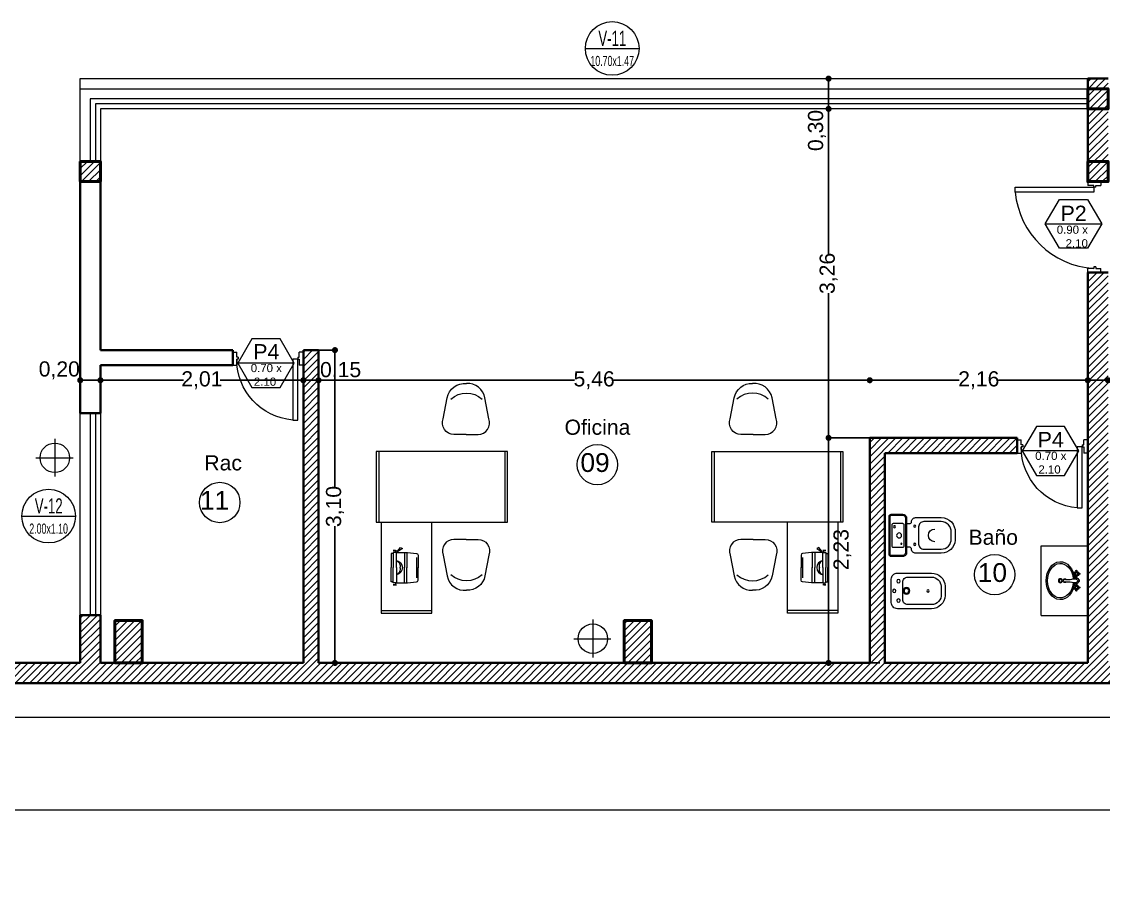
# Model space of a CAD drawing. Header units: millimetres. Extents: x 130 to 235, y 159 to 225.
# Drawn here: x 199.14 to 209.86, y 160.95 to 169.58 of the extents above; entities that cross this region are included whole.
import ezdxf
from ezdxf.enums import TextEntityAlignment as Align

# ---------------------------------------------------------------- set-up
doc = ezdxf.new("R2010")
doc.units = ezdxf.units.MM
for name, color, linetype, lineweight in [('015', 1, 'Continuous', 15), ('02', 5, 'Continuous', 20), ('A-COT-PARC', 252, 'Continuous', 15), ('A-SIMB-CARP', 7, 'Continuous', 13), ('A-SIMB-TEXT', 60, 'Continuous', 15), ('COLUMNAS', 3, 'Continuous', 50), ('COTAS', 151, 'Continuous', 5), ('hatch muro', 252, 'Continuous', 5), ('MUROS', 7, 'Continuous', 40), ('Simbolos', 6, 'Continuous', 20), ('TEXTOS', 2, 'Continuous', 20), ('Textos Simb', 4, 'Continuous', 20)]:
    doc.layers.add(name, color=color, linetype=linetype, lineweight=lineweight)
doc.layers.add('luces emergencia', color=40, linetype='Continuous', lineweight=5, true_color=0xeac806)
doc.styles.add('COTAS', font='ROMANS', dxfattribs={"width": 0.7})
doc.styles.add('REFE-SIM-01', font='swisscl.ttf', dxfattribs={"width": 0.9})
doc.styles.add('STYLE1', font='arial.ttf')
doc.dimstyles.new('COTA 100', dxfattribs={"dimtxt": 0.12, "dimasz": 0.15, "dimexe": 0, "dimexo": 0, "dimgap": 0.04, "dimtad": 1, "dimzin": 4, "dimdsep": 46, "dimtxsty": 'COTAS', "dimblk1": 'COTA_N', "dimblk2": 'COTA_N', "dimsah": 1, "dimcen": 0.09, "dimse1": 1, "dimse2": 1, "dimclrd": 256, "dimclrt": 60, "dimadec": 4, "dimazin": 0, "dimtfac": 1, "dimtix": 1, "dimtmove": 2, "dimatfit": 3, "dimfxl": 1, "dimtolj": 1, "dimtzin": 0, "dimlwd": -1, "dimarcsym": 0})
doc.dimstyles.new('ISO-25', dxfattribs={"dimtxt": 0.15, "dimasz": 0.06, "dimexe": 0, "dimexo": 0, "dimgap": 0, "dimtad": 0, "dimzin": 1, "dimtxsty": 'STYLE1', "dimblk": 'DOT', "dimcen": 2.5, "dimclrt": 5, "dimadec": 0, "dimazin": 0, "dimtfac": 1, "dimtmove": 2, "dimatfit": 3, "dimldrblk": 'DOT', "dimfxl": 1, "dimarcsym": 0})
pattern_1 = [(45, (-1047.780325, -271.0186), (-0.035355339, 0.035355339), [])]

# ---------------------------------------------------------------- blocks, each defined once
blk = doc.blocks.new('COTA_N')
for p, q in [((-1, 0), (0, 0)), ((0, 0.5), (0, -0.5))]:
    blk.add_line(p, q)
at = {"const_width": 0.065}
blk.add_lwpolyline([(0.141421, 0.141421), (0.282843, 0.282843), (0, 0), (-0.141421, -0.141421), (-0.282843, -0.282843)], dxfattribs=at)
blk = doc.blocks.new('*D106')
at = {"layer": 'A-COT-PARC', "linetype": 'ByBlock'}
blk.add_line((144.734152, 162.685869), (220.364152, 162.685869), dxfattribs=at)
at = {"layer": 'Defpoints', "color": 0}
for p in [(144.584152, 163.264188), (220.514152, 163.264188), (220.514152, 162.685869)]:
    blk.add_point(p, dxfattribs=at)
at = {"layer": 'A-COT-PARC', "xscale": 0.15, "yscale": 0.15, "zscale": 0.15, "rotation": 180}
blk.add_blockref('COTA_N', (144.584152, 162.685869), dxfattribs=at)
at = {"layer": 'A-COT-PARC', "xscale": 0.15, "yscale": 0.15, "zscale": 0.15}
blk.add_blockref('COTA_N', (220.514152, 162.685869), dxfattribs=at)
at = {"layer": 'A-COT-PARC', "color": 60, "insert": (190.714152, 162.281275), "char_height": 0.6, "attachment_point": 5, "style": 'COTAS'}
blk.add_mtext('\\A1;{\\H0.5x;75.93}', dxfattribs=at)
blk = doc.blocks.new('*D109')
at = {"layer": 'A-COT-PARC', "linetype": 'ByBlock'}
blk.add_line((225.664152, 161.76424), (136.634152, 161.76424), dxfattribs=at)
at = {"layer": 'Defpoints', "color": 0}
for p in [(136.484152, 163.36033), (225.814152, 163.36033), (136.484152, 161.76424)]:
    blk.add_point(p, dxfattribs=at)
at = {"layer": 'A-COT-PARC', "xscale": 0.15, "yscale": 0.15, "zscale": 0.15, "rotation": 180}
blk.add_blockref('COTA_N', (136.484152, 161.76424), dxfattribs=at)
at = {"layer": 'A-COT-PARC', "xscale": 0.15, "yscale": 0.15, "zscale": 0.15}
blk.add_blockref('COTA_N', (225.814152, 161.76424), dxfattribs=at)
at = {"layer": 'A-COT-PARC', "color": 60, "insert": (173.649152, 161.342333), "char_height": 0.6, "attachment_point": 5, "style": 'COTAS'}
blk.add_mtext('\\A1;{\\H0.5x;89.33}', dxfattribs=at)
blk = doc.blocks.new('Bacha3')
for p, q in [((0.016214, -0.572574), (0.016214, -0.587574)), ((0.016214, -0.5732), (0.042952, -0.5732)), ((0.016214, -0.586981), (0.042952, -0.586981)), ((0.060436, -0.543352), (0.045436, -0.543352)), ((0.060436, -0.616796), (0.045436, -0.616796)), ((0.046029, -0.543352), (0.046029, -0.57009)), ((0.046029, -0.616796), (0.046029, -0.590058)), ((0.05981, -0.543352), (0.05981, -0.57009)), ((0.05981, -0.616796), (0.05981, -0.590058)), ((0.089658, -0.5732), (0.062919, -0.5732)), ((0.089658, -0.586981), (0.062919, -0.586981)), ((0.089658, -0.572574), (0.089658, -0.587574)), ((0.016214, -0.757574), (0.016214, -0.742574)), ((0.016214, -0.743167), (0.042952, -0.743167)), ((0.016214, -0.756948), (0.042952, -0.756948)), ((0.060436, -0.713352), (0.045436, -0.713352)), ((0.060436, -0.786796), (0.045436, -0.786796)), ((0.046029, -0.713352), (0.046029, -0.74009)), ((0.046029, -0.786796), (0.046029, -0.760058)), ((0.05981, -0.713352), (0.05981, -0.74009)), ((0.05981, -0.786796), (0.05981, -0.760058)), ((0.089658, -0.743167), (0.062919, -0.743167)), ((0.089658, -0.756948), (0.062919, -0.756948)), ((0.089658, -0.757574), (0.089658, -0.742574))]:
    blk.add_line(p, q)
for points in [[(-0.080005, -0.649792, 0.092281), (-0.00304, -0.647574, -0.198901), (0.052936, -0.647574)], [(-0.080005, -0.680356, -0.092281), (-0.00304, -0.682574, 0.198901), (0.052936, -0.682574)]]:
    blk.add_lwpolyline(points, format="xyb")
for centre, radius in [((-0.144714, -0.665074), 0.025), ((-0.144714, -0.665074), 0.018), ((0.052936, -0.580074), 0.012487), ((0.052936, -0.750074), 0.012487)]:
    blk.add_circle(centre, radius)
for centre, radius, start, end in [((-0.088532, -0.665074), 0.0225, 38.7012, 321.2988), ((-0.088532, -0.665074), 0.0175, 60.839304, 299.160698), ((0.016214, -0.580074), 0.00754, 90, 270), ((0.052936, -0.580074), 0.03, 103.310904, 166.753451), ((0.052936, -0.580074), 0.03, 193.310904, 256.689096), ((0.052936, -0.665074), 0.035, 221.187117, 138.812883), ((0.052936, -0.543352), 0.00754, 0, 180), ((0.052936, -0.616796), 0.00754, 180, 360), ((0.052936, -0.665074), 0.0175, 270, 90), ((0.052936, -0.580074), 0.03, 13.246549, 76.753451), ((0.052936, -0.580074), 0.03, 283.246549, 346.689096), ((0.089658, -0.580074), 0.00754, 270, 90), ((0.016214, -0.750074), 0.00754, 90, 270), ((0.052936, -0.750074), 0.03, 193.246549, 256.689096), ((0.052936, -0.750074), 0.03, 103.310904, 166.689096), ((0.052936, -0.713352), 0.00754, 0, 180), ((0.052936, -0.786796), 0.00754, 180, 360), ((0.052936, -0.750074), 0.03, 13.310904, 76.753451), ((0.052936, -0.750074), 0.03, 283.246549, 346.753451), ((0.089658, -0.750074), 0.00754, 270, 90)]:
    blk.add_arc(centre, radius, start, end)
blk.add_ellipse((-0.144714, -0.665074), major_axis=(0, -0.213607), ratio=0.749038, start_param=1.67429365, end_param=7.750484311)
at = {"layer": '02'}
blk.add_ellipse((-0.144714, -0.665074), major_axis=(0, -0.235043), ratio=0.744545, start_param=1.668499977, end_param=7.756277984, dxfattribs=at)
blk = doc.blocks.new('INODORO-PLANTA')
at = {"layer": '015'}
for points in [[(-0.037697, 0.616878), (0.027684, 0.616878, -0.43408), (0.131265, 0.520049), (0.131265, 0.345471, -0.414214), (0.081265, 0.295471), (-0.091278, 0.295471, -0.414214), (-0.141278, 0.345471), (-0.141278, 0.520049, -0.43408)], [(0.190993, 0.140034), (0.190993, 0.020034, -0.414214), (0.180993, 0.010034), (-0.191007, 0.010034, -0.414214), (-0.201007, 0.020034), (-0.201007, 0.140034, -0.414214), (-0.171007, 0.170034), (0.160993, 0.170034, -0.414214)], [(-0.106278, 0.152775), (0.096265, 0.152775, -0.414214), (0.111265, 0.137775), (0.111265, 0.043487, -0.414214), (0.096265, 0.028487), (-0.106278, 0.028487, -0.414214), (-0.121278, 0.043487), (-0.121278, 0.137775, -0.414214)]]:
    blk.add_lwpolyline(points, format="xyb", close=True, dxfattribs=at)
for centre, radius in [((-0.093885, 0.256571), 0.010405), ((0.086896, 0.256571), 0.010405), ((-0.087804, 0.124061), 0.005462), ((-0.005609, 0.102094), 0.02448), ((0.080983, 0.057095), 0.010405)]:
    blk.add_circle(centre, radius, dxfattribs=at)
blk.add_arc((-0.005007, 0.455051), 0.062432, 180, 360, dxfattribs=at)
at = {"layer": '02'}
blk.add_lwpolyline([(-0.141278, 0.225112, -0.414214), (-0.121278, 0.205112), (-0.121278, 0.180034), (0.111265, 0.180034), (0.111265, 0.205112, -0.414214), (0.131265, 0.225112, 0.414214), (0.171265, 0.265112), (0.171265, 0.520049, 0.430911), (0.026453, 0.656878), (-0.051991, 0.656878, 0.397711), (-0.181278, 0.520049), (-0.181278, 0.265112, 0.414214), (-0.141278, 0.225112)], format="xyb", dxfattribs=at)
blk.add_lwpolyline([(0.200993, 0.140034), (0.200993, 0.020034, -0.414214), (0.180993, 0.000034), (-0.191007, 0.000034, -0.414214), (-0.211007, 0.020034), (-0.211007, 0.140034, -0.414214), (-0.171007, 0.180034), (0.160993, 0.180034, -0.414214)], format="xyb", close=True, dxfattribs=at)
blk = doc.blocks.new('BIDET-PLANTA')
at = {"layer": '015'}
blk.add_lwpolyline([(-0.032691, 0.553372, 0.43408), (-0.136271, 0.456543), (-0.136271, 0.222375, 0.414214), (-0.086271, 0.172375), (0.086271, 0.172375, 0.414214), (0.136271, 0.222375), (0.136271, 0.456543, 0.394622), (0.045753, 0.553372)], format="xyb", close=True, dxfattribs=at)
for centre, radius in [((0, 0.423145), 0.011561), ((0, 0.208017), 0.033123), ((0, 0.208017), 0.023123), ((-0.096, 0.129998), 0.017), ((0.096, 0.129998), 0.017), ((0, 0.087998), 0.017)]:
    blk.add_circle(centre, radius, dxfattribs=at)
at = {"layer": '02'}
blk.add_lwpolyline([(-0.046984, 0.593372, 0.397711), (-0.176271, 0.456543), (-0.176271, 0.118372, 0.414214), (-0.116271, 0.058372), (0.116271, 0.058372, 0.414214), (0.176271, 0.118372), (0.176271, 0.456543, 0.397711), (0.046984, 0.593372)], format="xyb", close=True, dxfattribs=at)
blk = doc.blocks.new('P070b')
at = {"linetype": 'Continuous'}
for p, q in [((-0.7, -0.025), (-0.7, -0.01)), ((-0.7, -0.01), (-0.66, -0.01)), ((-0.645, -0.07), (-0.66, -0.07)), ((-0.645, -0.07), (-0.66, -0.07)), ((-0.645, -0.09), (-0.66, -0.09)), ((-0.66, -0.09), (-0.66, -0.14)), ((-0.055, -0.07), (-0.04, -0.07)), ((-0.055, -0.09), (-0.04, -0.09)), ((0, -0.01), (-0.04, -0.01)), ((-0.04, -0.09), (-0.04, -0.14)), ((0, -0.025), (0, -0.01)), ((-0.7, -0.125), (-0.7, -0.14)), ((-0.7, -0.14), (-0.66, -0.14)), ((0, -0.14), (-0.04, -0.14)), ((0, -0.125), (0, -0.14))]:
    blk.add_line(p, q, dxfattribs=at)
for p, q in [((-0.66, -0.07), (-0.66, -0.01)), ((-0.645, -0.09), (-0.645, -0.07)), ((-0.055, -0.09), (-0.055, -0.07)), ((-0.04, -0.07), (-0.04, -0.01))]:
    blk.add_line(p, q)
blk.add_arc((-0.055, -0.07), 0.605, 94.740595, 180, dxfattribs=at)
at = {"layer": '02', "linetype": 'Continuous'}
for p, q in [((-0.105, 0.533089), (-0.055, 0.533089)), ((-0.105, -0.07), (-0.105, 0.533089)), ((-0.055, 0.533089), (-0.055, -0.07)), ((-0.055, -0.07), (-0.105, -0.07))]:
    blk.add_line(p, q, dxfattribs=at)
blk = doc.blocks.new('d')
at = {"layer": '015'}
for p, q in [((1251.159455, 464.318771), (1251.859455, 464.318771)), ((1252.734455, 464.293771), (1252.734455, 463.793771)), ((1252.209455, 463.943771), (1252.409455, 463.943771)), ((1251.159455, 463.068771), (1251.859455, 463.068771))]:
    blk.add_line(p, q, dxfattribs=at)
for points in [[(1251.159455, 463.043771), (1251.159455, 464.343771), (1251.859455, 464.343771), (1251.859455, 463.043771)], [(1252.159455, 464.143771), (1252.109455, 464.103771), (1252.119455, 464.083771)]]:
    blk.add_lwpolyline(points, close=True, dxfattribs=at)
for points in [[(1251.859455, 464.293771), (1252.759455, 464.293771), (1252.759455, 463.793771), (1251.859455, 463.793771)], [(1252.159455, 464.153771), (1252.139455, 464.153771), (1252.139455, 464.173771), (1252.139455, 464.143771)], [(1252.309455, 464.143771), (1252.159455, 464.143771), (1252.159455, 464.173771), (1252.309455, 464.173771)], [(1252.159455, 464.143771), (1252.159455, 464.063771), (1252.309455, 464.063771)], [(1252.169455, 464.173771), (1252.169455, 464.193771), (1252.309455, 464.193771)], [(1252.449455, 464.173771), (1252.449455, 464.193771), (1252.309455, 464.193771)], [(1252.309455, 464.143771), (1252.459455, 464.143771), (1252.459455, 464.173771), (1252.309455, 464.173771)], [(1252.459455, 464.143771), (1252.459455, 464.063771), (1252.309455, 464.063771)], [(1252.459455, 464.153771), (1252.479455, 464.153771), (1252.479455, 464.173771), (1252.479455, 464.143771)], [(1252.160672, 464.03849), (1252.310828, 464.03849)], [(1252.458237, 464.03849), (1252.308081, 464.03849)]]:
    blk.add_lwpolyline(points, dxfattribs=at)
for points in [[(1252.159455, 464.063771), (1252.159455, 464.033771), (1252.167926, 463.94402, 0.386911), (1252.184851, 463.928618), (1252.310828, 463.928618)], [(1252.459455, 464.063771), (1252.459455, 464.033771), (1252.450983, 463.94402, -0.386911), (1252.434058, 463.928618), (1252.308081, 463.928618)], [(1250.989455, 463.453771), (1250.989455, 463.573771, 0.523089), (1250.834432, 463.681406), (1250.62751, 463.64112, 0.389351), (1250.485513, 463.448771, 0.957025)], [(1252.029455, 463.453771), (1252.029455, 463.573771, -0.523089), (1252.184477, 463.681406), (1252.391399, 463.64112, -0.389351), (1252.533396, 463.448771, -0.957025)], [(1250.989455, 463.453771), (1250.989455, 463.333771, -0.523089), (1250.834432, 463.226137), (1250.62751, 463.266423, -0.373102), (1250.484729, 463.448771, -0.957025)], [(1252.029455, 463.453771), (1252.029455, 463.333771, 0.523089), (1252.184477, 463.226137), (1252.391399, 463.266423, 0.373102), (1252.53418, 463.448771, 0.957025)]]:
    blk.add_lwpolyline(points, format="xyb", dxfattribs=at)
for centre, radius, start, end in [((1252.309455, 464.154605), 0.070833, 188.797411, 351.202589), ((1252.291601, 464.162094), 0.055617, 200.224036, 290.224971), ((1252.327308, 464.162094), 0.055617, 249.775029, 339.775964), ((1250.809455, 463.448771), 0.230054, 137.642545, 222.357455), ((1252.209455, 463.448771), 0.230054, 317.642545, 42.357455)]:
    blk.add_arc(centre, radius, start, end, dxfattribs=at)
blk = doc.blocks.new('P090A')
at = {"linetype": 'Continuous'}
for p, q in [((0.914934, 0.000844), (0.914934, 0.015844)), ((0.914934, 0.015844), (0.954934, 0.015844)), ((1.814934, 0.015844), (1.774934, 0.015844)), ((1.814934, 0.000844), (1.814934, 0.015844)), ((0.914934, -0.099156), (0.914934, -0.114156)), ((0.969934, -0.044156), (0.954934, -0.044156)), ((0.969934, -0.044156), (0.954934, -0.044156)), ((0.954934, -0.064156), (0.954934, -0.114156)), ((0.969934, -0.064156), (0.954934, -0.064156)), ((1.759934, -0.044156), (1.774934, -0.044156)), ((1.759934, -0.064156), (1.774934, -0.064156)), ((1.774934, -0.064156), (1.774934, -0.114156)), ((1.814934, -0.099156), (1.814934, -0.114156)), ((0.914934, -0.114156), (0.954934, -0.114156)), ((1.814934, -0.114156), (1.774934, -0.114156))]:
    blk.add_line(p, q, dxfattribs=at)
for p, q in [((0.954934, -0.044156), (0.954934, 0.015844)), ((1.774934, -0.044156), (1.774934, 0.015844)), ((0.969934, -0.064156), (0.969934, -0.044156)), ((1.759934, -0.064156), (1.759934, -0.044156))]:
    blk.add_line(p, q)
blk.add_arc((1.782072, -0.091082), 0.828468, 94.995303, 176.752942, dxfattribs=at)
at = {"layer": '02', "linetype": 'Continuous'}
for p, q in [((1.709934, -0.044156), (1.709934, 0.73424)), ((1.709934, 0.73424), (1.759934, 0.73424)), ((1.759934, 0.73424), (1.759934, -0.044156)), ((1.759934, -0.044156), (1.709934, -0.044156))]:
    blk.add_line(p, q, dxfattribs=at)
blk = doc.blocks.new('Carp-simb')
blk.add_line((-0.177133, 0), (0.177133, 0))
blk.add_circle((0, 0), 0.177133)
at = {"layer": 'A-SIMB-TEXT', "style": 'REFE-SIM-01', "width": 0.85}
for tag, height, p in [('CARP-TIPO', 0.1, (-0.000756, 0.017038)), ('CARP-N', 0.096, (0, -0.116142))]:
    blk.add_attdef(tag, text='', height=height, dxfattribs=at).set_placement(p, align=Align.CENTER)
blk = doc.blocks.new('_DOT')
at = {"color": 0, "linetype": 'ByBlock', "lineweight": -2}
blk.add_line((-0.5, 0), (-1, 0), dxfattribs=at)
at = {"color": 0, "linetype": 'ByBlock', "const_width": 0.5}
blk.add_lwpolyline([(-0.25, 0, 1), (0.25, 0, 1)], format="xyb", close=True, dxfattribs=at)
blk = doc.blocks.new('*D119')
at = {"layer": 'COTAS', "color": 0, "lineweight": -2, "ltscale": 2}
for p, q in [((199.724152, 166.023492), (199.724152, 166.023492)), ((199.864152, 166.023492), (199.784152, 166.023492)), ((199.924152, 166.023492), (199.924152, 166.023492))]:
    blk.add_line(p, q, dxfattribs=at)
at = {"layer": 'Defpoints', "color": 0}
for p in [(199.724152, 166.023492), (199.724152, 166.023492), (199.924152, 166.023492)]:
    blk.add_point(p, dxfattribs=at)
at = {"layer": 'COTAS', "color": 0, "lineweight": -2, "xscale": 0.06, "yscale": 0.06, "zscale": 0.06, "rotation": 180}
blk.add_blockref('_DOT', (199.724152, 166.023492), dxfattribs=at)
at = {"layer": 'COTAS', "color": 0, "lineweight": -2, "xscale": 0.06, "yscale": 0.06, "zscale": 0.06}
blk.add_blockref('_DOT', (199.924152, 166.023492), dxfattribs=at)
at = {"layer": 'COTAS', "color": 5, "insert": (199.516786, 166.121581), "char_height": 0.15, "attachment_point": 5, "style": 'STYLE1'}
blk.add_mtext('0,20', dxfattribs=at)
blk = doc.blocks.new('*D126')
at = {"layer": 'COTAS', "color": 0, "lineweight": -2, "ltscale": 2}
for p, q in [((207.644152, 165.452115), (207.13649, 165.452115)), ((207.13649, 163.282115), (207.13649, 165.392115)), ((207.644152, 163.222115), (207.13649, 163.222115))]:
    blk.add_line(p, q, dxfattribs=at)
at = {"layer": 'Defpoints', "color": 0}
for p in [(207.13649, 165.452115), (207.644152, 165.452115), (207.644152, 163.222115)]:
    blk.add_point(p, dxfattribs=at)
at = {"layer": 'COTAS', "color": 0, "lineweight": -2, "xscale": 0.06, "yscale": 0.06, "zscale": 0.06}
for p, rotation in [((207.13649, 165.452115), 90), ((207.13649, 163.222115), 270)]:
    blk.add_blockref('_DOT', p, dxfattribs=dict(at, rotation=rotation))
at = {"layer": 'COTAS', "color": 5, "insert": (207.273508, 164.344843), "char_height": 0.15, "attachment_point": 5, "rotation": 90, "style": 'STYLE1'}
blk.add_mtext('2,23', dxfattribs=at)
blk = doc.blocks.new('*D127')
at = {"layer": 'COTAS', "color": 0, "lineweight": -2, "ltscale": 2}
for p, q in [((207.13649, 168.71211), (207.13649, 168.71211)), ((207.13649, 168.65211), (207.13649, 167.276662)), ((207.13649, 165.512115), (207.13649, 166.887562)), ((207.13649, 165.452115), (207.13649, 165.452115))]:
    blk.add_line(p, q, dxfattribs=at)
at = {"layer": 'Defpoints', "color": 0}
for p in [(207.13649, 168.71211), (207.13649, 168.71211), (207.13649, 165.452115)]:
    blk.add_point(p, dxfattribs=at)
at = {"layer": 'COTAS', "color": 0, "lineweight": -2, "xscale": 0.06, "yscale": 0.06, "zscale": 0.06}
for p, rotation in [((207.13649, 168.71211), 90), ((207.13649, 165.452115), 270)]:
    blk.add_blockref('_DOT', p, dxfattribs=dict(at, rotation=rotation))
at = {"layer": 'COTAS', "color": 5, "insert": (207.13649, 167.082112), "char_height": 0.15, "attachment_point": 5, "rotation": 90, "style": 'STYLE1'}
blk.add_mtext('3,26', dxfattribs=at)
blk = doc.blocks.new('*D138')
at = {"layer": 'COTAS', "color": 0, "lineweight": -2, "ltscale": 2}
for p, q in [((209.704151, 166.023492), (209.704151, 166.023492)), ((209.844151, 166.023492), (209.764151, 166.023492)), ((209.904151, 166.023492), (209.904151, 166.023492))]:
    blk.add_line(p, q, dxfattribs=at)
at = {"layer": 'Defpoints', "color": 0}
for p in [(209.704151, 166.023492), (209.704151, 166.023492), (209.904151, 166.023492)]:
    blk.add_point(p, dxfattribs=at)
at = {"layer": 'COTAS', "color": 0, "lineweight": -2, "xscale": 0.06, "yscale": 0.06, "zscale": 0.06}
for p, rotation in [((209.704151, 166.023492), 180.000028), ((209.904151, 166.023492), 2.8e-05)]:
    blk.add_blockref('_DOT', p, dxfattribs=dict(at, rotation=rotation))
at = {"layer": 'COTAS', "color": 5, "insert": (210.137093, 166.107563), "char_height": 0.15, "attachment_point": 5, "rotation": 0.0000281, "style": 'STYLE1'}
blk.add_mtext('0,20', dxfattribs=at)
blk = doc.blocks.new('*D140')
at = {"layer": 'COTAS', "color": 0, "lineweight": -2, "ltscale": 2}
for p, q in [((207.544152, 166.028598), (207.544152, 166.023492)), ((207.604152, 166.023492), (208.428252, 166.023492)), ((209.644151, 166.023492), (208.820052, 166.023492)), ((209.704151, 166.028598), (209.704151, 166.023492))]:
    blk.add_line(p, q, dxfattribs=at)
at = {"layer": 'Defpoints', "color": 0}
for p in [(207.544152, 166.028598), (207.544152, 166.023492), (209.704151, 166.028598)]:
    blk.add_point(p, dxfattribs=at)
at = {"layer": 'COTAS', "color": 0, "lineweight": -2, "xscale": 0.06, "yscale": 0.06, "zscale": 0.06, "rotation": 180}
blk.add_blockref('_DOT', (207.544152, 166.023492), dxfattribs=at)
at = {"layer": 'COTAS', "color": 0, "lineweight": -2, "xscale": 0.06, "yscale": 0.06, "zscale": 0.06}
blk.add_blockref('_DOT', (209.704151, 166.023492), dxfattribs=at)
at = {"layer": 'COTAS', "color": 5, "insert": (208.624152, 166.023492), "char_height": 0.15, "attachment_point": 5, "style": 'STYLE1'}
blk.add_mtext('2,16', dxfattribs=at)
blk = doc.blocks.new('*D141')
at = {"layer": 'COTAS', "color": 0, "lineweight": -2, "ltscale": 2}
for p, q in [((202.084152, 166.023492), (202.084152, 166.023492)), ((202.144152, 166.023492), (204.619527, 166.023492)), ((207.484152, 166.023492), (205.008777, 166.023492)), ((207.544152, 166.023492), (207.544152, 166.023492))]:
    blk.add_line(p, q, dxfattribs=at)
at = {"layer": 'Defpoints', "color": 0}
for p in [(202.084152, 166.023492), (202.084152, 166.023492), (207.544152, 166.023492)]:
    blk.add_point(p, dxfattribs=at)
at = {"layer": 'COTAS', "color": 0, "lineweight": -2, "xscale": 0.06, "yscale": 0.06, "zscale": 0.06}
for p, rotation in [((202.084152, 166.023492), 180), ((207.544152, 166.023492), 360)]:
    blk.add_blockref('_DOT', p, dxfattribs=dict(at, rotation=rotation))
at = {"layer": 'COTAS', "color": 5, "insert": (204.814152, 166.023492), "char_height": 0.15, "attachment_point": 5, "style": 'STYLE1'}
blk.add_mtext('5,46', dxfattribs=at)
blk = doc.blocks.new('*D142')
at = {"layer": 'COTAS', "color": 0, "lineweight": -2, "ltscale": 2}
for p, q in [((201.934152, 166.023492), (201.934152, 166.023492)), ((202.024152, 166.023492), (201.994152, 166.023492)), ((202.084152, 166.023492), (202.084152, 166.023492))]:
    blk.add_line(p, q, dxfattribs=at)
at = {"layer": 'Defpoints', "color": 0}
for p in [(201.934152, 166.023492), (201.934152, 166.023492), (202.084152, 166.023492)]:
    blk.add_point(p, dxfattribs=at)
at = {"layer": 'COTAS', "color": 0, "lineweight": -2, "xscale": 0.06, "yscale": 0.06, "zscale": 0.06, "rotation": 180}
blk.add_blockref('_DOT', (201.934152, 166.023492), dxfattribs=at)
at = {"layer": 'COTAS', "color": 0, "lineweight": -2, "xscale": 0.06, "yscale": 0.06, "zscale": 0.06}
blk.add_blockref('_DOT', (202.084152, 166.023492), dxfattribs=at)
at = {"layer": 'COTAS', "color": 5, "insert": (202.30312, 166.115061), "char_height": 0.15, "attachment_point": 5, "style": 'STYLE1'}
blk.add_mtext('0,15', dxfattribs=at)
blk = doc.blocks.new('*D143')
at = {"layer": 'COTAS', "color": 0, "lineweight": -2, "ltscale": 2}
for p, q in [((199.924152, 166.023492), (199.924152, 166.023492)), ((199.984152, 166.023492), (200.747727, 166.023492)), ((201.874152, 166.023492), (201.110577, 166.023492)), ((201.934152, 166.023492), (201.934152, 166.023492))]:
    blk.add_line(p, q, dxfattribs=at)
at = {"layer": 'Defpoints', "color": 0}
for p in [(199.924152, 166.023492), (199.924152, 166.023492), (201.934152, 166.023492)]:
    blk.add_point(p, dxfattribs=at)
at = {"layer": 'COTAS', "color": 0, "lineweight": -2, "xscale": 0.06, "yscale": 0.06, "zscale": 0.06, "rotation": 180}
blk.add_blockref('_DOT', (199.924152, 166.023492), dxfattribs=at)
at = {"layer": 'COTAS', "color": 0, "lineweight": -2, "xscale": 0.06, "yscale": 0.06, "zscale": 0.06}
blk.add_blockref('_DOT', (201.934152, 166.023492), dxfattribs=at)
at = {"layer": 'COTAS', "color": 5, "insert": (200.929152, 166.023492), "char_height": 0.15, "attachment_point": 5, "style": 'STYLE1'}
blk.add_mtext('2,01', dxfattribs=at)
blk = doc.blocks.new('*D144')
at = {"layer": 'COTAS', "color": 0, "lineweight": -2, "ltscale": 2}
for p, q in [((202.084152, 166.322115), (202.246996, 166.322115)), ((202.246996, 166.262115), (202.246996, 164.966365)), ((202.246996, 163.282115), (202.246996, 164.577865)), ((202.084152, 163.222115), (202.246996, 163.222115))]:
    blk.add_line(p, q, dxfattribs=at)
at = {"layer": 'Defpoints', "color": 0}
for p in [(202.084152, 166.322115), (202.084152, 163.222115), (202.246996, 163.222115)]:
    blk.add_point(p, dxfattribs=at)
at = {"layer": 'COTAS', "color": 0, "lineweight": -2, "xscale": 0.06, "yscale": 0.06, "zscale": 0.06}
for p, rotation in [((202.246996, 166.322115), 90), ((202.246996, 163.222115), 270)]:
    blk.add_blockref('_DOT', p, dxfattribs=dict(at, rotation=rotation))
at = {"layer": 'COTAS', "color": 5, "insert": (202.246996, 164.772115), "char_height": 0.15, "attachment_point": 5, "rotation": 90, "style": 'STYLE1'}
blk.add_mtext('3,10', dxfattribs=at)
blk = doc.blocks.new('*D145')
at = {"layer": 'COTAS', "color": 0, "lineweight": -2, "ltscale": 2}
for p, q in [((207.136491, 169.012111), (207.136491, 169.012111)), ((207.13649, 168.77211), (207.136491, 168.952111)), ((207.13649, 168.71211), (207.13649, 168.71211))]:
    blk.add_line(p, q, dxfattribs=at)
at = {"layer": 'Defpoints', "color": 0}
for p in [(207.136491, 169.012111), (207.136491, 169.012111), (207.13649, 168.71211)]:
    blk.add_point(p, dxfattribs=at)
at = {"layer": 'COTAS', "color": 0, "lineweight": -2, "xscale": 0.06, "yscale": 0.06, "zscale": 0.06}
for p, rotation in [((207.136491, 169.012111), 89.999982), ((207.13649, 168.71211), 269.999982)]:
    blk.add_blockref('_DOT', p, dxfattribs=dict(at, rotation=rotation))
at = {"layer": 'COTAS', "color": 5, "insert": (207.021127, 168.498437), "char_height": 0.15, "attachment_point": 5, "rotation": 89.9999816, "style": 'STYLE1'}
blk.add_mtext('0,30', dxfattribs=at)

msp = doc.modelspace()

# ---------------------------------------------------------------- hatches: boundary and pattern name
at = {"layer": 'hatch muro', "ltscale": 2}
h = msp.add_hatch(dxfattribs=at)
h.set_pattern_fill('ANSI31', color=256, scale=0.4)
h.set_pattern_definition(pattern_1)
h.paths.add_polyline_path([(199.724, 168.192), (199.724, 167.992), (199.924, 167.992), (199.924, 168.192)])
h.paths.add_polyline_path([(199.724, 168.192), (199.724, 167.992), (199.924, 167.992), (199.924, 168.192)])
h.paths.add_polyline_path([(199.724, 168.192), (199.924, 168.192), (199.924, 167.992), (199.724, 167.992)])
h.paths.add_polyline_path([(209.704, 169.012), (209.904, 169.012), (209.904, 168.912), (209.704, 168.912)])
h.paths.add_polyline_path([(209.704, 168.912), (209.904, 168.912), (209.904, 168.712), (209.704, 168.712)])
h.paths.add_polyline_path([(209.704, 168.712), (209.904, 168.712), (209.904, 168.192), (209.704, 168.192)])
h.paths.add_polyline_path([(209.704, 168.192), (209.904, 168.192), (209.904, 167.992), (209.704, 167.992)])
h.paths.add_polyline_path([(214.854, 169.012), (215.054, 169.012), (215.054, 168.912), (214.854, 168.912)])
h.paths.add_polyline_path([(214.854, 168.912), (215.054, 168.912), (215.054, 168.712), (214.854, 168.712)])
h.paths.add_polyline_path([(214.854, 168.712), (215.054, 168.712), (215.054, 168.192), (214.854, 168.192)])
h.paths.add_polyline_path([(214.854, 168.192), (215.054, 168.192), (215.054, 167.992), (214.854, 167.992)])
h = msp.add_hatch(dxfattribs=at)
h.set_pattern_fill('ANSI31', color=256, scale=0.4)
h.set_pattern_definition(pattern_1)
h.paths.add_polyline_path([(220.514, 168.192), (220.714, 168.192), (220.714, 167.992), (220.514, 167.992)])
h.paths.add_polyline_path([(220.514, 167.992), (220.714, 167.992), (220.714, 167.057), (220.514, 167.057)])
h.paths.add_polyline_path([(152.959, 163.222), (199.724, 163.222), (199.724, 163.697), (199.924, 163.697), (199.924, 163.222), (201.934, 163.222), (201.934, 166.322), (202.084, 166.322), (202.084, 163.222), (207.544, 163.222), (207.544, 165.452), (209.004, 165.452), (209.004, 165.302), (207.694, 165.302), (207.694, 163.222), (209.704, 163.222), (209.704, 167.092), (209.904, 167.092), (209.904, 163.222), (214.854, 163.222), (214.854, 167.092), (215.054, 167.092), (215.054, 163.222), (220.244, 163.222), (220.514, 163.222), (220.514, 163.642), (220.514, 164.057), (220.714, 164.057), (220.714, 163.022), (152.959, 163.022)])
h = msp.add_hatch(dxfattribs=at)
h.set_pattern_fill('ANSI31', color=256, scale=0.4)
h.set_pattern_definition(pattern_1)
h.paths.add_polyline_path([(220.244, 163.642), (220.514, 163.642), (220.514, 163.222), (220.244, 163.222)])
h.paths.add_polyline_path([(215.2, 163.222), (215.47, 163.222), (215.47, 163.642), (215.2, 163.642)])
h.paths.add_polyline_path([(210.156, 163.222), (210.426, 163.222), (210.426, 163.642), (210.156, 163.642)])
h.paths.add_polyline_path([(205.112, 163.222), (205.382, 163.222), (205.382, 163.642), (205.112, 163.642)])
h.paths.add_polyline_path([(200.068, 163.222), (200.338, 163.222), (200.338, 163.642), (200.068, 163.642)])
h.paths.add_polyline_path([(195.024, 163.222), (195.294, 163.222), (195.294, 163.642), (195.024, 163.642)])
h.paths.add_polyline_path([(189.98, 163.222), (190.25, 163.222), (190.25, 163.642), (189.98, 163.642)])
h.paths.add_polyline_path([(184.936, 163.222), (185.206, 163.222), (185.206, 163.642), (184.936, 163.642)])
h.paths.add_polyline_path([(179.892, 163.222), (180.162, 163.222), (180.162, 163.642), (179.892, 163.642)])
h.paths.add_polyline_path([(174.848, 163.222), (175.118, 163.222), (175.118, 163.642), (174.848, 163.642)])
h.paths.add_polyline_path([(169.804, 163.222), (170.074, 163.222), (170.074, 163.642), (169.804, 163.642)])
h.paths.add_polyline_path([(164.76, 163.222), (165.03, 163.222), (165.03, 163.642), (164.76, 163.642)])
h.paths.add_polyline_path([(159.716, 163.222), (159.986, 163.222), (159.986, 163.642), (159.716, 163.642)])
h.paths.add_polyline_path([(154.672, 163.222), (154.942, 163.222), (154.942, 163.642), (154.672, 163.642)])
h.paths.add_polyline_path([(149.628, 163.222), (149.898, 163.222), (149.898, 163.642), (149.628, 163.642)])
h.paths.add_polyline_path([(144.584, 163.642), (144.854, 163.642), (144.854, 163.222), (144.584, 163.222)])

# ---------------------------------------------------------------- linework, layer by layer
at = {"layer": '015'}
for p, q in [((209.704, 168.812), (199.824, 168.812)), ((199.824, 168.812), (199.824, 168.192)), ((209.704, 168.712), (199.924, 168.712)), ((199.924, 168.712), (199.924, 168.192)), ((199.824, 165.697), (199.824, 163.697)), ((199.924, 165.697), (199.924, 163.697))]:
    msp.add_line(p, q, dxfattribs=at)
at = {"layer": '015', "ltscale": 2}
for p, q in [((209.243, 163.693), (209.243, 164.382)), ((209.243, 164.382), (209.704, 164.382)), ((209.243, 163.693), (209.704, 163.693))]:
    msp.add_line(p, q, dxfattribs=at)
at = {"layer": '02'}
for p, q in [((199.724, 168.192), (199.724, 169.012)), ((199.724, 169.012), (209.704, 169.012)), ((199.724, 168.912), (209.704, 168.912)), ((209.704, 168.762), (199.874, 168.762)), ((199.874, 168.762), (199.874, 168.192)), ((199.724, 163.697), (199.724, 165.697)), ((199.874, 165.697), (199.874, 163.697))]:
    msp.add_line(p, q, dxfattribs=at)
at = {"layer": 'COLUMNAS', "ltscale": 2}
for points in [[(209.704, 168.912), (209.904, 168.912), (209.904, 168.712), (209.704, 168.712)], [(199.724, 168.192), (199.924, 168.192), (199.924, 167.992), (199.724, 167.992)], [(209.704, 168.192), (209.904, 168.192), (209.904, 167.992), (209.704, 167.992)], [(200.068, 163.222), (200.338, 163.222), (200.338, 163.642), (200.068, 163.642)], [(205.112, 163.222), (205.382, 163.222), (205.382, 163.642), (205.112, 163.642)]]:
    msp.add_lwpolyline(points, close=True, dxfattribs=at)
at = {"layer": 'luces emergencia', "ltscale": 2}
for p, q in [((199.473, 165.444, 0), (199.473, 165.068, 0)), ((199.284, 165.255, 0), (199.653, 165.255, 0)), ((204.801, 163.651, 0), (204.801, 163.275, 0)), ((204.613, 163.462, 0), (204.981, 163.462, 0))]:
    msp.add_line(p, q, dxfattribs=at)
for centre in [(199.473, 165.255, 0), (204.801, 163.462, 0)]:
    msp.add_circle(centre, 0.146, dxfattribs=at)
at = {"layer": 'MUROS', "ltscale": 2}
for p, q in [((209.704, 169.012), (209.704, 168.192)), ((209.904, 169.012), (209.704, 169.012)), ((199.724, 165.697), (199.724, 168.192)), ((199.924, 166.322), (199.924, 168.192)), ((209.704, 168.192), (209.904, 168.192)), ((209.704, 167.092), (209.704, 163.222)), ((209.704, 167.092), (209.904, 167.092)), ((201.234, 166.322), (199.924, 166.322)), ((201.234, 166.172), (201.234, 166.322)), ((201.934, 166.322), (201.934, 163.222)), ((202.084, 166.322), (201.934, 166.322)), ((202.084, 166.322), (202.084, 163.222)), ((199.924, 166.172), (199.924, 165.697)), ((201.234, 166.172), (199.924, 166.172)), ((199.924, 165.697), (199.924, 166.172)), ((199.924, 165.697), (199.724, 165.697)), ((207.544, 165.452), (207.544, 163.222)), ((209.004, 165.452), (207.544, 165.452)), ((209.004, 165.302), (209.004, 165.452)), ((207.694, 165.302), (207.694, 163.222)), ((209.004, 165.302), (207.694, 165.302)), ((199.724, 163.222), (199.724, 163.697)), ((199.924, 163.697), (199.724, 163.697)), ((199.924, 163.697), (199.924, 163.222)), ((199.924, 163.222), (199.924, 163.697)), ((144.584, 163.222), (199.724, 163.222)), ((199.924, 163.222), (201.934, 163.222)), ((202.084, 163.222), (207.544, 163.222)), ((207.694, 163.222), (209.704, 163.222)), ((144.384, 163.022), (220.714, 163.022))]:
    msp.add_line(p, q, dxfattribs=at)
at = {"layer": 'Simbolos'}
for p, q in [((209.283, 167.573), (209.842, 167.573)), ((201.844, 166.193), (201.285, 166.193)), ((209.614, 165.323), (209.055, 165.323))]:
    msp.add_line(p, q, dxfattribs=at)
for points in [[(209.423, 167.331), (209.283, 167.573), (209.423, 167.815), (209.702, 167.815), (209.842, 167.573), (209.702, 167.331)], [(201.704, 165.951), (201.844, 166.193), (201.704, 166.435), (201.425, 166.435), (201.285, 166.193), (201.425, 165.951)], [(209.474, 165.081), (209.614, 165.323), (209.474, 165.565), (209.195, 165.565), (209.055, 165.323), (209.195, 165.081)]]:
    msp.add_lwpolyline(points, close=True, dxfattribs=at)
for centre in [(204.846, 165.187), (201.106, 164.812), (208.782, 164.097)]:
    msp.add_circle(centre, 0.2, dxfattribs=at)

# ---------------------------------------------------------------- block references
at = {"layer": '015', "rotation": 89.999974}
msp.add_blockref('P090A', (209.72, 166.177), dxfattribs=at)
at = {"layer": '015', "xscale": -1}
for name, p, rotation in [('P070b', (201.934, 166.162), 180), ('P070b', (209.704, 165.292), 180), ('INODORO-PLANTA', (207.733, 164.491), 269.999803), ('BIDET-PLANTA', (207.699, 163.936), 269.999586)]:
    msp.add_blockref(name, p, dxfattribs=dict(at, rotation=rotation))
at = {"layer": '015', "xscale": -0.8, "yscale": 0.8, "zscale": 0.8, "rotation": 179.999803}
msp.add_blockref('Bacha3', (209.548, 163.505), dxfattribs=at)
at = {"layer": 'A-SIMB-CARP'}
ref = msp.add_blockref('Carp-simb', (204.993, 169.311), dxfattribs=dict(at, xscale=1.5, yscale=1.5, zscale=1.5))
ref.add_attrib('CARP-TIPO', 'V-11', dxfattribs={"layer": 'A-SIMB-TEXT', "height": 0.15, "style": 'REFE-SIM-01', "width": 0.85}).set_placement((204.994, 169.337), align=Align.CENTER)
ref.add_attrib('CARP-N', '10.70x1.47', dxfattribs={"layer": 'A-SIMB-TEXT', "height": 0.1, "style": 'REFE-SIM-01', "width": 0.85}).set_placement((204.993, 169.137), align=Align.CENTER)
ref = msp.add_blockref('Carp-simb', (199.411, 164.677), dxfattribs=dict(at, xscale=1.5, yscale=1.5, zscale=1.5))
ref.add_attrib('CARP-TIPO', 'V-12', dxfattribs={"layer": 'A-SIMB-TEXT', "height": 0.15, "style": 'REFE-SIM-01', "width": 0.85}).set_placement((199.412, 164.703), align=Align.CENTER)
ref.add_attrib('CARP-N', '2.00x1.10', dxfattribs={"layer": 'A-SIMB-TEXT', "height": 0.1, "style": 'REFE-SIM-01', "width": 0.85}).set_placement((199.411, 164.503), align=Align.CENTER)
at = {"layer": 'MUROS', "xscale": -1, "rotation": 90}
msp.add_blockref('d', (666.999, 1416.476), dxfattribs=at)
at = {"layer": 'MUROS', "rotation": 270}
msp.add_blockref('d', (-257.065, 1416.476), dxfattribs=at)

# ---------------------------------------------------------------- texts
at = {"layer": 'TEXTOS', "char_height": 0.15, "width": 2.01864, "attachment_point": 3, "style": 'STYLE1'}
for s, insert in [('Oficina', (205.173, 165.633)), ('Rac', (201.326, 165.28)), ('Baño', (209.012, 164.543))]:
    msp.add_mtext(s, dxfattribs=dict(at, insert=insert))
at = {"layer": 'Textos Simb', "style": 'STYLE1'}
msp.add_text('P2', height=0.1512, dxfattribs=at).set_placement((209.434, 167.602))
for p in [(201.438, 166.23), (209.208, 165.36)]:
    msp.add_text('P4', height=0.1512, rotation=360, dxfattribs=at).set_placement(p)
at = {"layer": 'Textos Simb', "attachment_point": 3, "style": 'STYLE1'}
for s, insert, char_height, width in [('0.90 x \\P 2.10', (209.705, 167.556), 0.0811, 0.40903), ('09', (204.968, 165.301), 0.1863, 0.17779), ('11', (201.199, 164.926), 0.1863, 0.17779), ('10', (208.904, 164.211), 0.1863, 0.17779)]:
    msp.add_mtext(s, dxfattribs=dict(at, insert=insert, char_height=char_height, width=width))
at = {"layer": 'Textos Simb', "char_height": 0.0811, "width": 0.40903, "attachment_point": 1, "rotation": 360, "style": 'STYLE1'}
for insert in [(201.413, 166.185), (209.183, 165.315)]:
    msp.add_mtext('0.70 x \\P 2.10', dxfattribs=dict(at, insert=insert))

# ---------------------------------------------------------------- dimensions: what is measured, and where the dimension line sits
at = {"layer": 'A-COT-PARC', "linetype": 'ByBlock'}
for base, p1, p2, angle, picture, middle in [((136.484, 161.764), (225.814, 163.36), (136.484, 163.36), 180, '*D109', (173.649, 161.342)), ((220.514, 162.686), (144.584, 163.264), (220.514, 163.264), 0, '*D106', (190.714, 162.281))]:
    dim = msp.add_linear_dim(base=base, p1=p1, p2=p2, angle=angle, text='{\\H0.5x;<>}', dimstyle='COTA 100', override={"dimtxt": 0.6, "dimfxl": 0.18}, dxfattribs=at)
    dim.commit()
    dim.dimension.update_dxf_attribs({"geometry": picture, "text_midpoint": middle, "dimtype": 161})
at = {"layer": 'COTAS', "ltscale": 2}
for base, p1, p2, angle, picture, middle in [((207.136, 169.012), (207.136, 168.712), (207.136, 169.012), 89.9998, '*D145', (207.021, 168.498)), ((199.724, 166.023), (199.924, 166.023), (199.724, 166.023), 180, '*D119', (199.517, 166.122)), ((201.934, 166.023), (202.084, 166.023), (201.934, 166.023), 180, '*D142', (202.303, 166.115)), ((209.704, 166.023), (209.904, 166.023), (209.704, 166.023), 180, '*D138', (210.137, 166.108)), ((207.136, 165.452), (207.644, 163.222), (207.644, 165.452), 90, '*D126', (207.274, 164.345))]:
    dim = msp.add_linear_dim(base=base, p1=p1, p2=p2, angle=angle, dimstyle='ISO-25', override={"dimfxl": 0.18}, dxfattribs=at)
    dim.commit()
    dim.dimension.update_dxf_attribs({"geometry": picture, "text_midpoint": middle, "dimtype": 161})
for p1, p2, distance, picture, middle in [((207.136, 165.452), (207.136, 168.712), 0, '*D127', (207.136, 167.082)), ((202.084, 166.322), (202.084, 163.222), 0.163, '*D144', (202.247, 164.772)), ((201.934, 166.023), (199.924, 166.023), 0, '*D143', (200.929, 166.023)), ((207.544, 166.023), (202.084, 166.023), 0, '*D141', (204.814, 166.023)), ((209.704, 166.029), (207.544, 166.029), 0.005, '*D140', (208.624, 166.023))]:
    dim = msp.add_aligned_dim(p1=p1, p2=p2, distance=distance, dimstyle='ISO-25', override={"dimfxl": 0.18}, dxfattribs=at)
    dim.commit()
    dim.dimension.update_dxf_attribs({"geometry": picture, "text_midpoint": middle})

doc.saveas('drawing.dxf')
